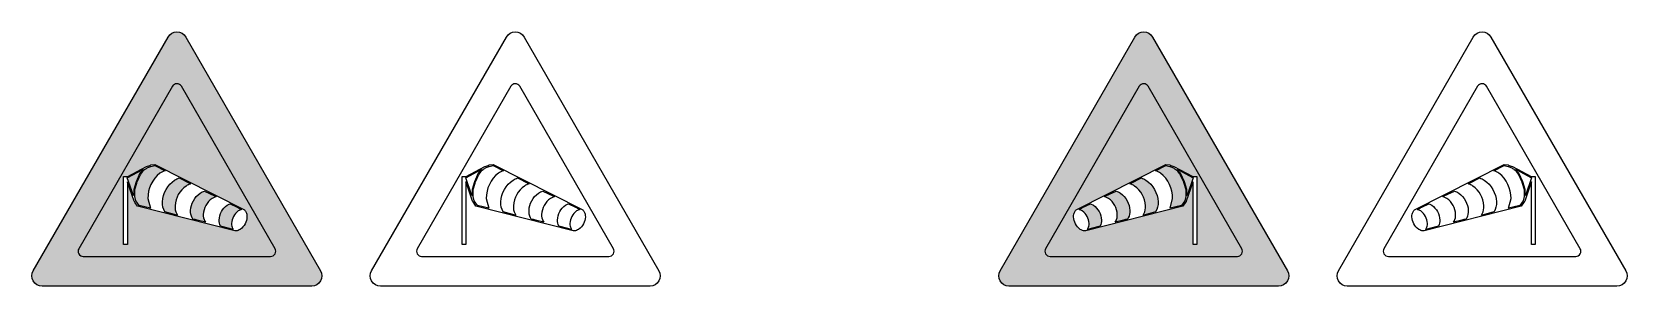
# Model space of a CAD drawing. Extents: x 150 to 3450, y 187 to 713.
import ezdxf

# ---------------------------------------------------------------- set-up
doc = ezdxf.new("R2010")
doc.units = 0
doc.header["$MEASUREMENT"] = 0

msp = doc.modelspace()

# ---------------------------------------------------------------- hatches: boundary and pattern name
h = msp.add_hatch(color=1)
edge = h.paths.add_edge_path()
edge.add_line((468.195, 702.127), (747.193, 218.893))
edge.add_arc((728.9782448841269, 208.3992936485264), 21.0213029311264, -89.94615533900821, 29.94668366561882, ccw=False)
edge.add_line((728.998, 187.378), (171.0029999999999, 187.38))
edge.add_arc((171.0217185037872, 208.4012731205747), 21.02128145456835, 150.0532180385845, 269.94898068370105, ccw=False)
edge.add_line((152.807, 218.895), (431.8030000000001, 702.127))
edge.add_arc((449.999, 691.600073385161), 21.02166977083896, 30.050656878707173, 149.9493431212928, ccw=False)
edge = h.paths.add_edge_path(flags=16)
edge.add_arc((643.7661595894027, 259.3738459732608), 10.604850538799, 270.0531656787377, 389.9484123904236)
edge.add_line((652.955, 264.668), (459.18, 600.3))
edge.add_arc((450.0005, 594.9884854933662), 10.60544231063379, 30.05487035694183, 149.9451296430582)
edge.add_line((440.821, 600.3), (247.045, 264.667))
edge.add_arc((256.2340474287881, 259.3729654914678), 10.60497025106848, 150.0527054730838, 269.9457164577543)
edge.add_line((256.224, 248.768), (643.776, 248.769))
h = msp.add_hatch(color=1)
edge = h.paths.add_edge_path()
edge.add_line((2468.201, 702.129307044), (2747.191, 218.8953070440001))
edge.add_arc((2728.978744884127, 208.4001541979816), 21.01985893546677, -89.93933715472338, 29.953501849904626, ccw=False)
edge.add_line((2729.001, 187.3803070440001), (2171.001, 187.3823070440001))
edge.add_arc((2171.022718503787, 208.4018444732843), 21.01954864963777, 150.0450363298521, 269.9407989749692, ccw=False)
edge.add_line((2152.811, 218.8973070440001), (2431.801, 702.129307044))
edge.add_arc((2450.001, 691.6000663103184), 21.02629093368181, 30.050656878707514, 149.9493431212931, ccw=False)
edge = h.paths.add_edge_path(flags=16)
edge.add_arc((2643.771659589403, 259.3764423021474), 10.60513937140245, 270.0504629082745, 389.9457096199583)
edge.add_line((2652.961, 264.6703070440001), (2459.181, 600.302307044))
edge.add_arc((2450.001, 594.9905032234326), 10.60601998056725, 30.05487035694264, 149.9451296430586)
edge.add_line((2440.821, 600.302307044), (2247.041, 264.6693070440001))
edge.add_arc((2256.230547428788, 259.3755618333752), 10.60525908693227, 150.0554082435476, 269.9484192282176)
edge.add_line((2256.221, 248.7703070440001), (2643.781, 248.7713070440001))
h = msp.add_hatch(color=7)
edge = h.paths.add_edge_path()
edge.add_arc((643.7661595894027, 259.3738459732608), 10.604850538799, 270.0531656787377, 389.9484123904236)
edge.add_line((652.955, 264.668), (459.18, 600.3))
edge.add_arc((450.0005, 594.9884854933662), 10.60544231063379, 30.05487035694183, 149.9451296430582)
edge.add_line((440.821, 600.3), (247.045, 264.667))
edge.add_arc((256.2340474287881, 259.3729654914678), 10.60497025106848, 150.0527054730838, 269.9457164577543)
edge.add_line((256.224, 248.768), (643.776, 248.769))
edge = h.paths.add_edge_path(flags=16)
edge.add_line((368.69, 352.46), (363.888, 359.241))
edge.add_arc((335.5799865764509, 339.3988377753149), 34.56956791368033, 35.02807360969655, 36.97650486594613)
edge.add_line((363.1969999999999, 360.192), (362.227, 361.727))
edge.add_arc((368.3653884405908, 365.7047580402791), 7.314531541704138, 203.5093567678178, 212.943778679933, ccw=False)
edge.add_line((361.658, 362.787), (348.037, 402.287))
edge.add_arc((347.742714622781, 402.1842275591716), 0.3117147058429074, 19.25058764983607, 180.0418272896111)
edge.add_line((347.431, 402.184), (347.431, 273.365))
edge.add_line((347.431, 273.365), (339.809, 273.365))
edge.add_line((339.809, 273.365), (339.809, 413.646))
edge.add_line((339.809, 413.646), (348.471, 413.646))
edge.add_line((348.471, 413.646), (387.222, 434.694))
edge.add_arc((330.9334621431627, 617.1325844857527), 190.9246883020258, 287.1467821807253, 289.9410734695643)
edge.add_line((396.049, 437.655), (404.016, 438.883))
edge.add_line((404.016, 438.883), (588.2180000000001, 345.718))
edge.add_arc((581.4327095232902, 335.2667402393498), 12.46069811198055, 26.738255126970614, 57.007083922555125, ccw=False)
edge.add_arc((575.6414430819312, 331.6145383548964), 19.28705571977293, -3.7592425011620207, 28.687687444972084, ccw=False)
edge.add_arc((561.5660004786889, 331.7236240858638), 33.34930062577737, 305.5991666278351, 357.63937677986576, ccw=False)
edge.add_arc((569.4084243522324, 321.9478742897901), 20.84668179723134, 277.2963983610089, 303.712919407036, ccw=False)
edge.add_arc((570.7871384087367, 314.7724510555068), 13.56193917712883, 265.0545460217917, 275.36847257807403, ccw=False)
edge.add_line((569.618, 301.261), (368.69, 352.46))
edge = h.paths.add_edge_path(flags=0)
edge.add_line((373.492, 420.57), (365.423, 402.73))
edge.add_line((365.423, 402.73), (360.53, 386.883))
edge.add_line((360.53, 386.883), (360.53, 374.837))
edge.add_arc((360.2393585591154, 374.8369157718728), 0.2906414530892888, -160.730369882496, 0.0166043632851256, ccw=False)
edge.add_line((359.965, 374.741), (347.391, 410.742))
edge.add_line((347.391, 410.742), (379.473, 428.145))
edge.add_arc((379.6104576157902, 427.8915292997168), 0.2883435312969527, -41.624044656519686, 118.47105636962209, ccw=False)
edge.add_line((379.826, 427.7), (373.492, 420.57))
edge = h.paths.add_edge_path(flags=0)
edge.add_arc((437.402183122464, 384.8661089074367), 42.54899296080008, 106.3997732511444, 121.8566518363289)
edge.add_arc((456.6648313198284, 368.9671891952694), 66.6976922788598, 128.719363251495, 180.7595734035258)
edge.add_line((389.973, 368.083), (395.242, 348.062))
edge.add_line((395.242, 348.062), (371.66, 354.019))
edge.add_line((371.66, 354.019), (364.95, 363.448))
edge.add_line((364.95, 363.448), (362.912, 372.5))
edge.add_line((362.912, 372.5), (362.912, 386.945))
edge.add_line((362.912, 386.945), (366.818, 399.875))
edge.add_arc((407.9362835946418, 387.1392512015674), 43.04547064705145, 154.8957594050775, 162.7904459854138, ccw=False)
edge.add_line((368.957, 405.402), (374.136, 416.61))
edge.add_arc((382.2239829784507, 412.5387015331521), 9.054884862098843, 139.8186090576621, 153.2804024366206, ccw=False)
edge.add_line((375.306, 418.381), (378.9280000000001, 423.728))
edge.add_arc((390.3437725705049, 417.4000787508647), 13.05229676021617, 113.52001665860871, 150.9997881307365, ccw=False)
edge.add_arc((420.9858565783811, 376.3337315428676), 64.01497909229404, 117.1876655540467, 124.05846432381571, ccw=False)
edge.add_arc((401.3077795798826, 413.7060797872258), 21.78489382349721, 104.57411520658141, 116.0612052438509, ccw=False)
edge.add_line((395.826, 434.79), (403.966, 436.621))
edge.add_line((403.966, 436.621), (425.389, 425.684))
edge = h.paths.add_edge_path(flags=0)
edge.add_line((454.696, 410.827), (455.966, 410.206))
edge.add_line((455.966, 410.206), (474.495, 400.784))
edge.add_arc((460.7175078944937, 368.7264307711074), 34.89279343335137, 63.14090360819159, 66.74325093540472, ccw=False)
edge.add_arc((468.769927114982, 383.7877111070373), 17.82228494199757, 59.7995980315207, 64.35964855339262, ccw=False)
edge.add_arc((481.7857211166079, 406.2559257805001), 8.143802419540203, 240.1719163883496, 246.527711607134)
edge.add_arc((486.9780063190744, 369.3786913415228), 30.59339806478538, 106.0064742113236, 125.8188520288739)
edge.add_arc((499.3723294477086, 350.2632410750498), 53.3591371641369, 124.5982743911951, 176.6384845432258)
edge.add_arc((476.8569745660402, 350.8296842631667), 30.85853855330168, 175.2370037165682, 207.6839336627025)
edge.add_arc((467.4888280191061, 345.9035172438799), 20.2741565043074, 207.6560788541076, 216.2507460424672)
edge.add_line((451.139, 333.915), (449.841, 334.207))
edge.add_line((449.841, 334.207), (425.224, 340.464))
edge.add_line((425.224, 340.464), (425.142, 340.589))
edge.add_arc((459.3999631146099, 360.1046056857447), 39.4267282695818, 177.8496071803391, 209.6687053532053, ccw=False)
edge.add_arc((478.5952269362277, 358.1435869981773), 58.69514351185513, 124.5994744432887, 176.6396845953195, ccw=False)
edge.add_arc((464.7341753632655, 376.7994137844827), 35.47733908113933, 106.436117203277, 123.2812720140187, ccw=False)
edge = h.paths.add_edge_path(flags=0)
edge.add_line((507.148, 383.655), (527.946, 373.767))
edge.add_arc((504.6245371874961, 318.670749029363), 59.82881829632293, 63.83981558238003, 67.05774760504409, ccw=False)
edge.add_line((531.002, 372.371), (522.578, 368.623))
edge.add_arc((547.8152018016625, 333.3717483842092), 43.35397438825687, 125.599768325941, 177.6399784779717)
edge.add_arc((529.5187142161072, 333.5111754312763), 25.07478570985449, 176.2365922691806, 208.6835222153148)
edge.add_line((507.521, 321.476), (508.87, 319.262))
edge.add_line((508.87, 319.262), (491.675, 323.717))
edge.add_arc((452.3185356239254, 174.4089696213983), 154.4079636020198, 75.23315589905518, 78.49414282626836)
edge.add_line((483.1180000000001, 325.714), (483.042, 325.856))
edge.add_line((483.042, 325.856), (481.674, 328.673))
edge.add_arc((505.4289081447824, 341.6705244072502), 27.07824406574612, 176.2383930901439, 208.6853230362781, ccw=False)
edge.add_arc((525.1910911587129, 341.5191979507781), 46.82179486011944, 125.60007354326859, 177.6402836952994, ccw=False)
edge.add_arc((514.179777323269, 355.2452677787756), 29.2670254246262, 103.90205123621809, 123.71442905376841, ccw=False)
edge = h.paths.add_edge_path(flags=0)
edge.add_arc((588.453014846461, 325.2123366365033), 20.84785878901945, 103.8965305170839, 123.7089083346341)
edge.add_arc((596.296499521311, 315.4394001537166), 33.34875887777098, 125.6008894753436, 177.6410996273743)
edge.add_arc((582.2210569180687, 315.5457432609055), 19.28666953906264, 176.2355662141105, 208.6824961602446)
edge.add_line((565.3009999999999, 306.289), (566.346, 304.551))
edge.add_line((566.346, 304.551), (542.9630000000001, 310.644))
edge.add_line((542.9630000000001, 310.644), (540.003, 311.442))
edge.add_arc((560.4217288687103, 322.3453826293595), 23.14753207960016, 176.2408309819253, 208.1017397280693, ccw=False)
edge.add_arc((577.3098091214056, 322.2144414011312), 40.01977856694587, 125.59890261749871, 177.6391127695293, ccw=False)
edge.add_line((554.014, 354.755), (559.6419999999999, 357.525))
edge.add_arc((503.4076192235834, 217.1671349480888), 151.2039545224843, 58.039092370380786, 68.16649156380942, ccw=False)
h = msp.add_hatch(color=7)
edge = h.paths.add_edge_path()
edge.add_arc((2643.771659589403, 259.3764423021474), 10.60513937140245, 270.0504629082745, 389.9457096199583)
edge.add_line((2652.961, 264.6703070440001), (2459.181, 600.302307044))
edge.add_arc((2450.001, 594.9905032234326), 10.60601998056725, 30.05487035694264, 149.9451296430586)
edge.add_line((2440.821, 600.302307044), (2247.041, 264.6693070440001))
edge.add_arc((2256.230547428788, 259.3755618333752), 10.60525908693227, 150.0554082435476, 269.9484192282176)
edge.add_line((2256.221, 248.7703070440001), (2643.781, 248.7713070440001))
edge = h.paths.add_edge_path(flags=16)
edge.add_line((2531.151, 352.4623070440001), (2330.221, 301.263307044))
edge.add_arc((2329.050861591264, 314.7858384531213), 13.57306448840022, 264.6317007886303, 274.9456273449126, ccw=False)
edge.add_arc((2330.430075647767, 321.943790195959), 20.8405330423508, 236.2807585817044, 262.69727962773146, ccw=False)
edge.add_arc((2338.272999521311, 331.7279796090249), 33.35038421224564, 182.364068747227, 234.404278899258, ccw=False)
edge.add_arc((2324.198556918069, 331.6099718621035), 19.28860202578175, 151.2915494961098, 183.7384794422438, ccw=False)
edge.add_arc((2318.40779047671, 335.2745932836447), 12.45686400897234, 123.01259334767181, 153.2814221432569, ccw=False)
edge.add_line((2311.621, 345.7203070440001), (2495.821, 438.8853070440001))
edge.add_line((2495.821, 438.8853070440001), (2503.791, 437.657307044))
edge.add_arc((2568.908037856837, 617.1963930878625), 190.983015047711, 250.0647961972863, 252.8590874861253)
edge.add_line((2512.621, 434.6963070440001), (2551.371, 413.648307044))
edge.add_line((2551.371, 413.648307044), (2560.031, 413.648307044))
edge.add_line((2560.031, 413.648307044), (2560.031, 273.3673070440001))
edge.add_line((2560.031, 273.3673070440001), (2552.411, 273.3673070440001))
edge.add_line((2552.411, 273.3673070440001), (2552.411, 402.1863070440001))
edge.add_arc((2552.097285377219, 402.186196171219), 0.313714642373676, 0.0202494295544244, 160.8114890693289)
edge.add_line((2551.801, 402.2893070440001), (2538.181, 362.7893070440001))
edge.add_arc((2531.473111559409, 365.713124412998), 7.317409059132055, 327.01427625680697, 336.44869816892214, ccw=False)
edge.add_line((2537.611, 361.7293070440001), (2536.641, 360.194307044))
edge.add_arc((2564.258513423549, 339.4305480931577), 34.55228984406966, 143.0629453460146, 145.0113766022642)
edge.add_line((2535.951, 359.2433070440001), (2531.151, 352.4623070440001))
edge = h.paths.add_edge_path(flags=0)
edge.add_line((2526.351, 420.5723070440001), (2520.011, 427.7023070440001))
edge.add_arc((2520.230042384209, 427.8932221938529), 0.2905652431442029, 60.979979782359806, 221.0750808086453, ccw=False)
edge.add_line((2520.371, 428.1473070440001), (2552.451, 410.744307044))
edge.add_line((2552.451, 410.744307044), (2539.881, 374.7433070440001))
edge.add_arc((2539.604141440885, 374.8396468492523), 0.2931416378333997, 180.0664163962272, 340.81339064201654, ccw=False)
edge.add_line((2539.311, 374.8393070440001), (2539.311, 386.8853070440001))
edge.add_line((2539.311, 386.8853070440001), (2534.421, 402.7323070440001))
edge.add_line((2534.421, 402.7323070440001), (2526.351, 420.5723070440001))
edge = h.paths.add_edge_path(flags=0)
edge.add_line((2474.451, 425.6863070440001), (2495.871, 436.6233070440001))
edge.add_line((2495.871, 436.6233070440001), (2504.021, 434.7923070440001))
edge.add_arc((2498.534720420117, 413.7531269344092), 21.74273127535828, 63.89765119061059, 75.38474122788023, ccw=False)
edge.add_arc((2478.856143421619, 376.2694063318403), 64.07243086303924, 55.97194212463472, 62.842740894403676, ccw=False)
edge.add_arc((2509.498727429495, 417.4127024452184), 13.04423601020936, 28.968031749801582, 66.44780322192958, ccw=False)
edge.add_line((2520.911, 423.7303070440001), (2524.531, 418.383307044))
edge.add_arc((2517.613017021549, 412.5410085771519), 9.05488486209902, 26.719597563380887, 40.181390942339306, ccw=False)
edge.add_line((2525.701, 416.6123070440001), (2530.881, 405.4043070440001))
edge.add_arc((2491.902216405358, 387.1343122199526), 43.04809265680268, 17.21856958943721, 25.11325616977348, ccw=False)
edge.add_line((2533.021, 399.8773070440001), (2536.931, 386.9473070440001))
edge.add_line((2536.931, 386.9473070440001), (2536.931, 372.5023070440001))
edge.add_line((2536.931, 372.5023070440001), (2534.891, 363.4503070440001))
edge.add_line((2534.891, 363.4503070440001), (2528.181, 354.0213070440001))
edge.add_line((2528.181, 354.0213070440001), (2504.601, 348.064307044))
edge.add_line((2504.601, 348.064307044), (2509.871, 368.0853070440001))
edge.add_arc((2443.180168680171, 368.9715447184303), 66.69671955460346, 359.2386556181015, 411.2788657701323)
edge.add_arc((2462.440816877536, 384.8463101158807), 42.56935338625564, 58.15562213063991, 73.61250071582444)
edge = h.paths.add_edge_path(flags=0)
edge.add_arc((2435.107824636734, 376.7679529745955), 35.5083152080099, 56.74188323135451, 73.5870380420962, ccw=False)
edge.add_arc((2421.249273063772, 358.1510152400802), 58.69234784149922, 3.355467710372295, 55.39567786240309, ccw=False)
edge.add_arc((2440.44253688539, 360.10515857575), 39.42629448196066, -29.666130680955177, 2.152967491910772, ccw=False)
edge.add_line((2474.701, 340.5913070440001), (2474.621, 340.4663070440001))
edge.add_line((2474.621, 340.4663070440001), (2450.001, 334.2093070440001))
edge.add_line((2450.001, 334.2093070440001), (2448.701, 333.9173070440001))
edge.add_arc((2432.352171980894, 345.9191321451462), 20.28122243250684, 323.7172649851423, 332.3119321735019)
edge.add_arc((2422.98702543396, 350.8388648439602), 30.85996170519964, 332.3030404079917, 364.7499703541262)
edge.add_arc((2400.473170552291, 350.2645238794691), 53.3596963702677, 3.362581876654316, 55.40279202868513)
edge.add_arc((2412.865993680926, 369.3752722958193), 30.59862651656933, 54.18590443970267, 73.99828225725305)
edge.add_arc((2418.058778883392, 406.2852492772157), 8.167994895759227, 293.3871535676845, 299.742948786469)
edge.add_arc((2431.074572885018, 383.8276924261208), 17.78897837005301, 115.69721485132209, 120.25726537319389, ccw=False)
edge.add_arc((2439.126992105506, 368.6810381635318), 34.93603080457386, 113.2236002891674, 116.8259476163804, ccw=False)
edge.add_line((2425.351, 400.7863070440001), (2443.871, 410.208307044))
edge.add_line((2443.871, 410.208307044), (2445.141, 410.8293070440001))
edge = h.paths.add_edge_path(flags=0)
edge.add_arc((2385.662722676731, 355.2275335088112), 29.28563991779761, 56.301638573440414, 76.11401639099063, ccw=False)
edge.add_arc((2374.651908841287, 341.5276504322613), 46.81854476346519, 2.3523531560268793, 54.3925633080579, ccw=False)
edge.add_arc((2394.413591855218, 341.6642395302587), 27.07631453670083, -28.66683390481171, 3.780096041322679, ccw=False)
edge.add_line((2418.171, 328.6753070440001), (2416.801, 325.8583070440001))
edge.add_line((2416.801, 325.8583070440001), (2416.721, 325.7163070440001))
edge.add_arc((2447.523964376075, 174.5342339766856), 154.2881778727214, 101.5162386898186, 104.7772256170318)
edge.add_line((2408.171, 323.7193070440001), (2390.971, 319.2643070440001))
edge.add_line((2390.971, 319.2643070440001), (2392.321, 321.4783070440001))
edge.add_arc((2370.321785783893, 333.5083273226817), 25.07362785939975, 331.3284574075908, 363.7753873537251)
edge.add_arc((2352.023798198337, 333.3740554282093), 43.35397438825699, 2.360021522028318, 54.40023167405892)
edge.add_line((2377.261, 368.6253070440001), (2368.841, 372.3733070440001))
edge.add_arc((2395.215462812504, 318.7798589221229), 59.73164965276371, 112.984836752827, 116.2027687754912, ccw=False)
edge.add_line((2371.891, 373.7693070440001), (2392.691, 383.657307044))
edge = h.paths.add_edge_path(flags=0)
edge.add_arc((2396.432380776417, 217.1355854053685), 151.2342675741228, 111.8276830049083, 121.95508219833681, ccw=False)
edge.add_line((2340.201, 357.5273070440001), (2345.831, 354.7573070440001))
edge.add_arc((2322.535190878595, 322.2167484451316), 40.0197785669455, 2.3608872304702118, 54.40109738250118, ccw=False)
edge.add_arc((2339.42277113129, 322.3494414025976), 23.1479162240167, -28.10614742434109, 3.7547613218030165, ccw=False)
edge.add_line((2359.841, 311.4443070440001), (2356.881, 310.6463070440001))
edge.add_line((2356.881, 310.6463070440001), (2333.491, 304.5533070440001))
edge.add_line((2333.491, 304.5533070440001), (2334.541, 306.2913070440001))
edge.add_arc((2317.623443081931, 315.5566422258967), 19.28860202578172, 331.2915494961098, 363.7384794422438)
edge.add_arc((2303.549000478689, 315.4386344789753), 33.35038421224555, 2.364068747227013, 54.404278899258)
edge.add_arc((2311.38748515354, 325.1946023665391), 20.86647453735221, 56.31363730376321, 76.12601512131363)

# ---------------------------------------------------------------- linework, layer by layer
at = {"color": 1}
for points in [[(468.195, 702.127), (747.193, 218.893, -0.576727), (728.998, 187.378), (171.003, 187.38, -0.5767439999999999), (152.807, 218.895), (431.8030000000001, 702.127, -0.576761)], [(2468.201, 702.129307044), (2747.191, 218.8953070440001, -0.576727), (2729.001, 187.3803070440001), (2171.001, 187.3823070440001, -0.5767439999999999), (2152.811, 218.8973070440001), (2431.801, 702.129307044, -0.576761)], [(643.776, 248.769, 0.576741), (652.955, 264.668), (459.18, 600.3, 0.576712), (440.821, 600.3), (247.045, 264.667, 0.576728), (256.224, 248.768)], [(2643.781, 248.7713070440001, 0.576741), (2652.961, 264.6703070440001), (2459.181, 600.302307044, 0.576712), (2440.821, 600.302307044), (2247.041, 264.6693070440001, 0.576728), (2256.221, 248.7703070440001)]]:
    msp.add_lwpolyline(points, format="xyb", close=True, dxfattribs=at)
for points in [[(1168.195, 702.127), (1447.193, 218.893, -0.576727), (1428.998, 187.378), (871.0029999999997, 187.38, -0.5767439999999999), (852.8069999999998, 218.895), (1131.803, 702.127, -0.576761)], [(3168.201, 702.129307044), (3447.191, 218.8953070440001, -0.576727), (3429.001, 187.3803070440001), (2871.001, 187.3823070440001, -0.5767439999999999), (2852.811, 218.8973070440001), (3131.801, 702.129307044, -0.576761)], [(1343.776, 248.769, 0.576741), (1352.955, 264.668), (1159.18, 600.3, 0.576712), (1140.821, 600.3), (947.0449999999997, 264.667, 0.576728), (956.2239999999997, 248.768)], [(3343.781, 248.7713070440001, 0.576741), (3352.961, 264.6703070440001), (3159.181, 600.302307044, 0.576712), (3140.821, 600.302307044), (2947.041, 264.6693070440001, 0.576728), (2956.221, 248.7703070440001)], [(368.69, 352.46), (363.888, 359.241, 0.00850184), (363.1969999999999, 360.192), (362.227, 361.727, -0.04118869999999999), (361.658, 362.787), (348.037, 402.287, 0.845), (347.431, 402.184), (347.431, 273.365), (339.809, 273.365), (339.809, 413.646), (348.471, 413.646), (387.222, 434.694, 0.012193), (396.049, 437.655), (404.016, 438.883), (588.2180000000001, 345.718, -0.132846), (592.561, 340.873, -0.14253), (594.887, 330.35, -0.231053), (580.979, 304.607, -0.115777), (572.056, 301.27, -0.0450334), (569.618, 301.261)], [(425.389, 425.684, 0.0675458), (414.945, 421.006, 0.231053), (389.973, 368.083), (395.242, 348.062), (371.66, 354.019), (364.95, 363.448), (362.912, 372.5), (362.912, 386.945), (366.818, 399.875, -0.0344607), (368.957, 405.402), (374.136, 416.61, -0.0588058), (375.306, 418.381), (378.9280000000001, 423.728, -0.16501), (385.135, 429.3680000000001, -0.0299885), (391.737, 433.276, -0.0501639), (395.826, 434.79), (403.966, 436.621)], [(1068.69, 352.46), (1063.888, 359.241, 0.00850184), (1063.197, 360.192), (1062.227, 361.727, -0.04118869999999999), (1061.658, 362.787), (1048.037, 402.287, 0.845), (1047.431, 402.184), (1047.431, 273.365), (1039.809, 273.365), (1039.809, 413.646), (1048.471, 413.646), (1087.222, 434.694, 0.012193), (1096.049, 437.655), (1104.016, 438.883), (1288.218, 345.718, -0.132846), (1292.561, 340.873, -0.14253), (1294.887, 330.35, -0.231053), (1280.979, 304.607, -0.115777), (1272.056, 301.27, -0.0450334), (1269.618, 301.261)], [(1125.389, 425.684, 0.0675458), (1114.945, 421.006, 0.231053), (1089.973, 368.083), (1095.242, 348.062), (1071.66, 354.019), (1064.95, 363.448), (1062.912, 372.5), (1062.912, 386.945), (1066.818, 399.875, -0.0344607), (1068.957, 405.402), (1074.136, 416.61, -0.0588058), (1075.306, 418.381), (1078.928, 423.728, -0.16501), (1085.135, 429.3680000000001, -0.0299885), (1091.737, 433.276, -0.0501639), (1095.826, 434.79), (1103.966, 436.621)], [(2531.151, 352.4623070440001), (2330.221, 301.263307044, -0.0450334), (2327.781, 301.2723070440001, -0.115777), (2318.861, 304.6093070440001, -0.231053), (2304.951, 330.3523070440001, -0.14253), (2307.281, 340.8753070440001, -0.132846), (2311.621, 345.7203070440001), (2495.821, 438.8853070440001), (2503.791, 437.657307044, 0.012193), (2512.621, 434.6963070440001), (2551.371, 413.648307044), (2560.031, 413.648307044), (2560.031, 273.3673070440001), (2552.411, 273.3673070440001), (2552.411, 402.1863070440001, 0.845), (2551.801, 402.2893070440001), (2538.181, 362.7893070440001, -0.04118869999999999), (2537.611, 361.7293070440001), (2536.641, 360.194307044, 0.00850184), (2535.951, 359.2433070440001)], [(2474.451, 425.6863070440001), (2495.871, 436.6233070440001), (2504.021, 434.7923070440001, -0.0501639), (2508.101, 433.2783070440001, -0.0299885), (2514.711, 429.3703070440001, -0.16501), (2520.911, 423.7303070440001), (2524.531, 418.383307044, -0.0588058), (2525.701, 416.6123070440001), (2530.881, 405.4043070440001, -0.0344607), (2533.021, 399.8773070440001), (2536.931, 386.9473070440001), (2536.931, 372.5023070440001), (2534.891, 363.4503070440001), (2528.181, 354.0213070440001), (2504.601, 348.064307044), (2509.871, 368.0853070440001, 0.231053), (2484.901, 421.008307044, 0.0675458)], [(3231.151, 352.4623070440001), (3030.221, 301.263307044, -0.0450334), (3027.781, 301.2723070440001, -0.115777), (3018.861, 304.6093070440001, -0.231053), (3004.951, 330.3523070440001, -0.14253), (3007.281, 340.8753070440001, -0.132846), (3011.621, 345.7203070440001), (3195.821, 438.8853070440001), (3203.791, 437.657307044, 0.012193), (3212.621, 434.6963070440001), (3251.371, 413.648307044), (3260.031, 413.648307044), (3260.031, 273.3673070440001), (3252.411, 273.3673070440001), (3252.411, 402.1863070440001, 0.845), (3251.801, 402.2893070440001), (3238.181, 362.7893070440001, -0.04118869999999999), (3237.611, 361.7293070440001), (3236.641, 360.194307044, 0.00850184), (3235.951, 359.2433070440001)], [(3174.451, 425.6863070440001), (3195.871, 436.6233070440001), (3204.021, 434.7923070440001, -0.0501639), (3208.101, 433.2783070440001, -0.0299885), (3214.711, 429.3703070440001, -0.16501), (3220.911, 423.7303070440001), (3224.531, 418.383307044, -0.0588058), (3225.701, 416.6123070440001), (3230.881, 405.4043070440001, -0.0344607), (3233.021, 399.8773070440001), (3236.931, 386.9473070440001), (3236.931, 372.5023070440001), (3234.891, 363.4503070440001), (3228.181, 354.0213070440001), (3204.601, 348.064307044), (3209.871, 368.0853070440001, 0.231053), (3184.901, 421.008307044, 0.0675458)], [(373.492, 420.57), (365.423, 402.73), (360.53, 386.883), (360.53, 374.837, -0.844669), (359.965, 374.741), (347.391, 410.742), (379.473, 428.145, -0.839807), (379.826, 427.7)], [(454.696, 410.827), (455.966, 410.206), (474.495, 400.784, -0.0157195), (476.482, 399.855, -0.0198996), (477.735, 399.191, 0.0277395), (478.542, 398.786, 0.0866638), (469.074, 394.186, 0.231053), (446.105, 353.392, 0.14253), (449.531, 336.4930000000001, 0.0375189), (451.139, 333.915), (449.841, 334.207), (425.224, 340.464), (425.142, 340.589, -0.139736), (420.001, 361.584, -0.231053), (445.266, 406.458, -0.0736335)], [(1073.492, 420.57), (1065.423, 402.73), (1060.53, 386.883), (1060.53, 374.837, -0.844669), (1059.965, 374.741), (1047.391, 410.742), (1079.473, 428.145, -0.839807), (1079.826, 427.7)], [(1154.696, 410.827), (1155.966, 410.206), (1174.495, 400.784, -0.0157195), (1176.482, 399.855, -0.0198996), (1177.735, 399.191, 0.0277395), (1178.542, 398.786, 0.0866638), (1169.074, 394.186, 0.231053), (1146.105, 353.392, 0.14253), (1149.531, 336.4930000000001, 0.0375189), (1151.139, 333.915), (1149.841, 334.207), (1125.224, 340.464), (1125.142, 340.589, -0.139736), (1120.001, 361.584, -0.231053), (1145.266, 406.458, -0.0736335)], [(2445.141, 410.8293070440001, -0.0736335), (2454.581, 406.4603070440001, -0.231053), (2479.841, 361.5863070440001, -0.139736), (2474.701, 340.5913070440001), (2474.621, 340.4663070440001), (2450.001, 334.2093070440001), (2448.701, 333.9173070440001, 0.0375189), (2450.311, 336.4953070440001, 0.14253), (2453.741, 353.3943070440001, 0.231053), (2430.771, 394.1883070440001, 0.0866638), (2421.301, 398.7883070440001, 0.0277395), (2422.111, 399.1933070440001, -0.0198996), (2423.361, 399.8573070440001, -0.0157195), (2425.351, 400.7863070440001), (2443.871, 410.208307044)], [(2526.351, 420.5723070440001), (2520.011, 427.7023070440001, -0.839807), (2520.371, 428.1473070440001), (2552.451, 410.744307044), (2539.881, 374.7433070440001, -0.844669), (2539.311, 374.8393070440001), (2539.311, 386.8853070440001), (2534.421, 402.7323070440001)], [(3145.141, 410.8293070440001, -0.0736335), (3154.581, 406.4603070440001, -0.231053), (3179.841, 361.5863070440001, -0.139736), (3174.701, 340.5913070440001), (3174.621, 340.4663070440001), (3150.001, 334.2093070440001), (3148.701, 333.9173070440001, 0.0375189), (3150.311, 336.4953070440001, 0.14253), (3153.741, 353.3943070440001, 0.231053), (3130.771, 394.1883070440001, 0.0866638), (3121.301, 398.7883070440001, 0.0277395), (3122.111, 399.1933070440001, -0.0198996), (3123.361, 399.8573070440001, -0.0157195), (3125.351, 400.7863070440001), (3143.871, 410.208307044)], [(3226.351, 420.5723070440001), (3220.011, 427.7023070440001, -0.839807), (3220.371, 428.1473070440001), (3252.451, 410.744307044), (3239.881, 374.7433070440001, -0.844669), (3239.311, 374.8393070440001), (3239.311, 386.8853070440001), (3234.421, 402.7323070440001)], [(507.148, 383.655), (527.946, 373.767, -0.0140418), (531.002, 372.371), (522.578, 368.623, 0.231053), (504.498, 335.157, 0.14253), (507.521, 321.476), (508.87, 319.262), (491.675, 323.717, 0.0142297), (483.1180000000001, 325.714), (483.042, 325.856), (481.674, 328.673, -0.14253), (478.409, 343.4469999999999, -0.231053), (497.935, 379.59, -0.0866638)], [(1207.148, 383.655), (1227.946, 373.767, -0.0140418), (1231.002, 372.371), (1222.578, 368.623, 0.231053), (1204.498, 335.157, 0.14253), (1207.521, 321.476), (1208.87, 319.262), (1191.675, 323.717, 0.0142297), (1183.118, 325.714), (1183.042, 325.856), (1181.674, 328.673, -0.14253), (1178.409, 343.4469999999999, -0.231053), (1197.935, 379.59, -0.0866638)], [(2392.691, 383.657307044, -0.0866638), (2401.911, 379.5923070440001, -0.231053), (2421.431, 343.449307044, -0.14253), (2418.171, 328.6753070440001), (2416.801, 325.8583070440001), (2416.721, 325.7163070440001, 0.0142297), (2408.171, 323.7193070440001), (2390.971, 319.2643070440001), (2392.321, 321.4783070440001, 0.14253), (2395.341, 335.1593070440001, 0.231053), (2377.261, 368.6253070440001), (2368.841, 372.3733070440001, -0.0140418), (2371.891, 373.7693070440001)], [(3092.691, 383.657307044, -0.0866638), (3101.911, 379.5923070440001, -0.231053), (3121.431, 343.449307044, -0.14253), (3118.171, 328.6753070440001), (3116.801, 325.8583070440001), (3116.721, 325.7163070440001, 0.0142297), (3108.171, 323.7193070440001), (3090.971, 319.2643070440001), (3092.321, 321.4783070440001, 0.14253), (3095.341, 335.1593070440001, 0.231053), (3077.261, 368.6253070440001), (3068.841, 372.3733070440001, -0.0140418), (3071.891, 373.7693070440001)], [(583.446, 345.45, 0.0866638), (576.883, 342.555, 0.231053), (562.976, 316.812, 0.14253), (565.3009999999999, 306.289), (566.346, 304.551), (542.9630000000001, 310.644), (540.003, 311.442, -0.139922), (537.3240000000001, 323.863, -0.231053), (554.014, 354.755), (559.6419999999999, 357.525, -0.0442179)], [(1283.446, 345.45, 0.0866638), (1276.883, 342.555, 0.231053), (1262.976, 316.812, 0.14253), (1265.301, 306.289), (1266.346, 304.551), (1242.963, 310.644), (1240.003, 311.442, -0.139922), (1237.324, 323.863, -0.231053), (1254.014, 354.755), (1259.642, 357.525, -0.0442179)], [(2316.391, 345.4523070440001, -0.0442179), (2340.201, 357.5273070440001), (2345.831, 354.7573070440001, -0.231053), (2362.521, 323.8653070440001, -0.139922), (2359.841, 311.4443070440001), (2356.881, 310.6463070440001), (2333.491, 304.5533070440001), (2334.541, 306.2913070440001, 0.14253), (2336.871, 316.8143070440001, 0.231053), (2322.961, 342.5573070440001, 0.0866638)], [(3016.391, 345.4523070440001, -0.0442179), (3040.201, 357.5273070440001), (3045.831, 354.7573070440001, -0.231053), (3062.521, 323.8653070440001, -0.139922), (3059.841, 311.4443070440001), (3056.881, 310.6463070440001), (3033.491, 304.5533070440001), (3034.541, 306.2913070440001, 0.14253), (3036.871, 316.8143070440001, 0.231053), (3022.961, 342.5573070440001, 0.0866638)]]:
    msp.add_lwpolyline(points, format="xyb", close=True)

doc.saveas('drawing.dxf')
